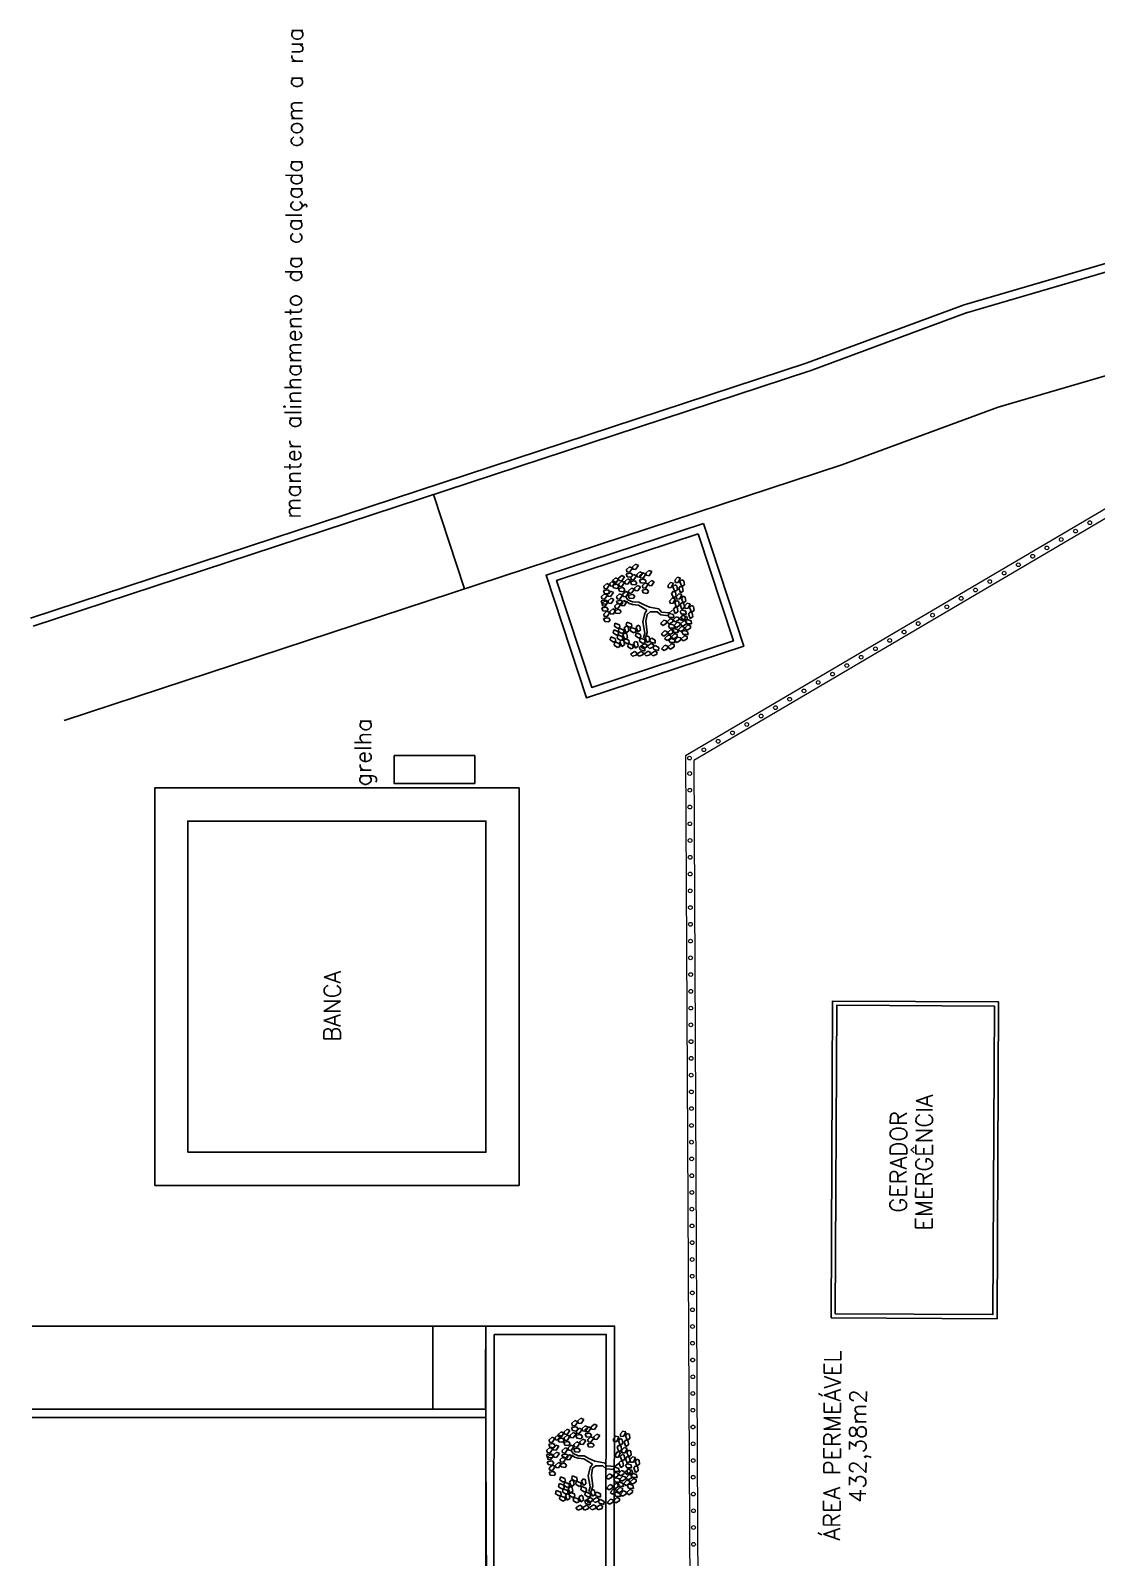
# Model space of a CAD drawing. Extents: x -1057 to 3416, y -340 to 4111.
# Drawn here: x -318.08 to -305.21, y 300.47 to 318.91 of the extents above; entities that cross this region are included whole.
import ezdxf
from ezdxf.enums import TextEntityAlignment as Align

# ---------------------------------------------------------------- set-up
doc = ezdxf.new("R2010")
doc.units = 0
doc.header["$LTSCALE"] = 50
for name, pattern in [('CONTINU', [0]), ('DGN Style 1', [0.003115, 5.18318e-06, -0.00311]), ('HIDDEN', [9.525, 6.35, -3.175])]:
    doc.linetypes.add(name, pattern=pattern)
doc.layers.add('0.1', color=8, linetype='Continuous', lineweight=13)
doc.layers.add('Margem A3', color=8, linetype='DGN Style 1', lineweight=0)
doc.layers.add('OK', color=96, linetype='Continuous')
doc.layers.add('viewport', color=7, linetype='Continuous', plot=False)
doc.styles.add('80X50', font='romans.shx')
doc.styles.get("Standard").update_dxf_attribs({"font": 'romans.shx'})

# ---------------------------------------------------------------- blocks, each defined once
blk = doc.blocks.new('ÁREA')
for p in [(0.00005, 0.00376), (0, 0)]:
    blk.add_attdef('COMPARTIMENTO', text='', height=0.0025).set_placement(p, align=Align.CENTER)
at = {"color": 1}
for p in [(-0.00005, -0.00376), (-0.0001, -0.00752)]:
    blk.add_attdef('ÁREA', text='', height=0.002, dxfattribs=at).set_placement(p, align=Align.CENTER)
blk = doc.blocks.new('L', base_point=(1.368, 0.591))
at = {"color": 3, "lineweight": -2}
for p, q in [((1.275, 0.567), (1.306, 0.592)), ((1.281, 0.65), (1.312, 0.675)), ((1.294, 0.6), (1.281, 0.65)), ((1.322, 0.591), (1.294, 0.6)), ((1.306, 0.592), (1.336, 0.538)), ((1.312, 0.675), (1.342, 0.621)), ((1.342, 0.621), (1.322, 0.591)), ((1.288, 0.517), (1.275, 0.567)), ((1.317, 0.508), (1.288, 0.517)), ((1.336, 0.538), (1.317, 0.508)), ((1.337, 0.489), (1.356, 0.548)), ((1.376, 0.484), (1.337, 0.489)), ((1.356, 0.548), (1.391, 0.554)), ((1.404, 0.527), (1.376, 0.484)), ((1.391, 0.554), (1.404, 0.527))]:
    blk.add_line(p, q, dxfattribs=at)
blk = doc.blocks.new('Árvore-13')
at = {"color": 3}
for p, q in [((0.405, 0.537), (0.484, 0.659)), ((0.484, 0.659), (0.572, 0.715)), ((0.502, 0.509), (0.633, 0.668)), ((0.572, 0.715), (0.607, 0.819)), ((0.633, 0.668), (0.782, 0.715)), ((-0.795, 0.302), (-0.961, 0.415)), ((-0.795, 0.406), (-0.953, 0.499)), ((-0.357, 0.349), (-0.795, 0.406)), ((-0.366, 0.227), (-0.795, 0.302)), ((-0.129, 0.105), (-0.366, 0.227)), ((-0.068, 0.19), (-0.357, 0.349)), ((-0.068, -0.036), (-0.129, 0.105)), ((0.029, 0.068), (-0.068, 0.19)), ((0.029, 0.068), (0.318, 0.331)), ((0.116, -0.055), (0.283, 0.133)), ((0.283, 0.133), (0.423, 0.284)), ((0.318, 0.331), (0.405, 0.537)), ((0.423, 0.284), (0.502, 0.509)), ((-0.296, -0.392), (-0.418, -0.693)), ((-0.199, -0.449), (-0.313, -0.74)), ((-0.147, -0.299), (-0.296, -0.392)), ((-0.05, -0.383), (-0.199, -0.449)), ((-0.068, -0.036), (-0.147, -0.299)), ((0.116, -0.055), (-0.05, -0.383)), ((-0.313, -0.74), (-0.243, -0.89))]:
    blk.add_line(p, q, dxfattribs=at)
at = {"color": 3, "xscale": 3.048, "yscale": 3.048, "zscale": 3.048}
for p, rotation in [((-0.716, 1.448), 295.0165150851705), ((0.169, 1.448), 190.1248425347958), ((-1.303, 0.884), 347.8021081598379), ((-0.926, 0.959), 295.0165150851705), ((-0.488, 1.26), 295.0165150851705), ((-0.252, 1.138), 295.0165150851705), ((0.353, 0.95), 190.1248425347958), ((0.581, 1.401), 190.1248425347958), ((0.852, 1.344), 190.1248425347958), ((1.211, 1.147), 190.1248425347958), ((-1.443, 0.368), 347.8021081598379), ((-1.128, 0.415), 347.8021081598379), ((-0.848, 0.462), 295.0165150851705), ((-0.348, 0.687), 295.0165150851705), ((0.677, 0.781), 190.1248425347958), ((0.765, 0.274), 190.1248425347958), ((1.124, 0.565), 190.1248425347958), ((1.317, 0.753), 190.1248425347958), ((0.8, -0.299), 190.1248425347958), ((1.203, -0.317), 190.1248425347958), ((1.246, 0.039), 190.1248425347958), ((1.579, 0.114), 190.1248425347958), ((-0.103, -0.899), 66.16076666471405), ((-0.015, -1.19), 66.16076666471405), ((0.502, -1.003), 66.16076666471405), ((0.616, -1.322), 66.16076666471405), ((-0.453, -1.397), 66.16076666471405)]:
    blk.add_blockref('L', p, dxfattribs=dict(at, rotation=rotation))
for p in [(-1.391, -0.308), (-1.049, -0.533), (-0.848, -0.449), (-0.445, -0.543), (-1.233, -0.881), (-0.874, -1.134), (-0.672, -1.021), (-0.453, -1.04)]:
    blk.add_blockref('L', p, dxfattribs=at)

msp = doc.modelspace()

# ---------------------------------------------------------------- linework, layer by layer
at = {"layer": '0.1', "color": 8}
for p, q in [((-303.783, 313.907), (-310.17, 310.149)), ((-303.752, 313.81), (-310.07, 310.092)), ((-310.17, 310.149), (-310.005, 277.912)), ((-310.07, 310.092), (-309.906, 278.012))]:
    msp.add_line(p, q, dxfattribs=at)
at = {"layer": '0.1', "color": 8, "linetype": 'CONTINU', "lineweight": -2}
for points in [[(-308.411, 303.361), (-308.393, 307.186), (-306.39, 307.177), (-306.408, 303.351)], [(-308.361, 303.411), (-308.343, 307.136), (-306.44, 307.127), (-306.458, 303.401)]]:
    msp.add_lwpolyline(points, close=True, dxfattribs=at)
at = {"layer": '0.1', "color": 8}
for centre in [(-305.288, 312.964), (-305.633, 312.761), (-305.461, 312.862), (-305.978, 312.558), (-305.806, 312.659), (-306.323, 312.355), (-306.151, 312.456), (-306.496, 312.253), (-306.841, 312.05), (-306.668, 312.151), (-307.186, 311.847), (-307.014, 311.948), (-307.531, 311.644), (-307.359, 311.745), (-307.876, 311.441), (-307.704, 311.542), (-308.049, 311.339), (-308.394, 311.136), (-308.222, 311.238), (-308.739, 310.933), (-308.567, 311.035), (-309.084, 310.73), (-308.912, 310.832), (-309.43, 310.527), (-309.257, 310.629), (-309.775, 310.324), (-309.602, 310.425), (-309.947, 310.222), (-310.12, 310.121), (-310.119, 309.935), (-310.118, 309.733), (-310.117, 309.53), (-310.116, 309.328), (-310.115, 309.126), (-310.114, 308.923), (-310.113, 308.721), (-310.112, 308.518), (-310.111, 308.316), (-310.11, 308.114), (-310.109, 307.911), (-310.108, 307.709), (-310.107, 307.507), (-310.106, 307.304), (-310.105, 307.102), (-310.104, 306.9), (-310.103, 306.697), (-310.102, 306.495), (-310.101, 306.292), (-310.099, 306.09), (-310.098, 305.888), (-310.097, 305.685), (-310.096, 305.483), (-310.095, 305.281), (-310.094, 305.078), (-310.093, 304.876), (-310.092, 304.674), (-310.091, 304.471), (-310.09, 304.269), (-310.089, 304.066), (-310.088, 303.864), (-310.087, 303.662), (-310.086, 303.459), (-310.085, 303.257), (-310.084, 303.055), (-310.083, 302.852), (-310.082, 302.65), (-310.081, 302.448), (-310.08, 302.245), (-310.079, 302.043), (-310.078, 301.841), (-310.077, 301.638), (-310.076, 301.436), (-310.075, 301.233), (-310.074, 301.031), (-310.073, 300.829), (-310.072, 300.626)]:
    msp.add_circle(centre, 0.0225, dxfattribs=at)
at = {"layer": 'Margem A3', "color": 7, "linetype": 'CONTINU', "lineweight": -2}
for p, q in [((-306.804, 315.596), (-302.342, 316.899)), ((-306.776, 315.5), (-302.328, 316.799)), ((-308.711, 314.889), (-306.804, 315.596)), ((-306.396, 314.361), (-302.071, 315.624)), ((-308.677, 314.795), (-306.769, 315.502)), ((-318.078, 311.811), (-308.711, 314.889)), ((-318.047, 311.716), (-308.68, 314.794)), ((-308.283, 313.661), (-306.396, 314.361)), ((-317.672, 310.576), (-308.283, 313.661)), ((-312.579, 303.259), (-318.057, 303.259)), ((-312.586, 302.706), (-312.579, 303.259)), ((-312.539, 292.163), (-312.586, 302.712)), ((-312.579, 302.259), (-318.057, 302.259)), ((-312.579, 302.159), (-318.057, 302.159))]:
    msp.add_line(p, q, dxfattribs=at)
for points in [[(-309.953, 312.955), (-309.466, 311.473), (-311.366, 310.848), (-311.853, 312.33), (-309.953, 312.955)], [(-310.017, 312.828), (-309.592, 311.536), (-311.302, 310.974), (-311.727, 312.267), (-310.017, 312.828)], [(-312.579, 303.259), (-311.026, 303.262), (-311.029, 300.057), (-312.582, 300.054), (-312.579, 303.259)], [(-312.478, 303.159), (-311.126, 303.162), (-311.13, 300.157), (-312.482, 300.154), (-312.478, 303.159)]]:
    msp.add_lwpolyline(points, dxfattribs=at)
for points in [[(-313.688, 310.152), (-312.714, 310.152), (-312.714, 309.816), (-313.688, 309.816)], [(-316.579, 304.961), (-312.179, 304.961), (-312.179, 309.761), (-316.579, 309.761)], [(-316.179, 305.361), (-312.579, 305.361), (-312.579, 309.361), (-316.179, 309.361)]]:
    msp.add_lwpolyline(points, close=True, dxfattribs=at)
at = {"layer": 'viewport', "color": 7, "linetype": 'CONTINU', "lineweight": -2}
for p, q in [((-312.838, 312.165), (-313.212, 313.305)), ((-313.221, 302.259), (-313.221, 303.259))]:
    msp.add_line(p, q, dxfattribs=at)

# ---------------------------------------------------------------- block references
at = {"layer": '0.1', "color": 8}
ref = msp.add_blockref('ÁREA', (-307.564, 305.244), dxfattribs=dict(at, xscale=133.3333333333332, yscale=133.3333333333332, zscale=133.3333333333332, rotation=89.72328202081573))
ref.add_attrib('COMPARTIMENTO', 'GERADOR', dxfattribs={"layer": '0', "color": 1, "height": 0.2, "rotation": 89.7233}).set_placement((-307.499, 305.244), align=Align.CENTER)
ref.add_attrib('ÁREA', 'EMERGÊNCIA', dxfattribs={"layer": '0', "color": 1, "height": 0.2, "rotation": 89.7233}).set_placement((-307.189, 305.237), align=Align.CENTER)
ref = msp.add_blockref('ÁREA', (-308.364, 301.819), dxfattribs=dict(at, xscale=133.3333333333332, yscale=133.3333333333332, zscale=133.3333333333332, rotation=89.72328202081573))
ref.add_attrib('COMPARTIMENTO', 'ÁREA PERMEÁVEL', dxfattribs={"layer": '0', "color": 1, "height": 0.2, "rotation": 89.7233}).set_placement((-308.299, 301.819), align=Align.CENTER)
ref.add_attrib('ÁREA', '432,38m2', dxfattribs={"layer": '0', "color": 1, "height": 0.2, "rotation": 89.7233}).set_placement((-307.989, 301.812), align=Align.CENTER)
at = {"layer": 'OK', "color": 3, "linetype": 'HIDDEN', "xscale": 0.3107660917594164, "yscale": 0.3107660917594164, "zscale": 0.3107660917594164, "rotation": 106.5717532991235}
for p in [(-310.612, 311.903), (-311.271, 301.592)]:
    msp.add_blockref('Árvore-13', p, dxfattribs=at)

# ---------------------------------------------------------------- texts
at = {"layer": '0.1', "color": 7, "style": '80X50'}
for s, p in [('manter alinhamento da calçada com a rua', (-314.818, 313.01)), ('grelha', (-313.967, 309.778)), ('BANCA', (-314.337, 306.696))]:
    msp.add_text(s, height=0.2, rotation=89.7233, dxfattribs=at).set_placement(p)

doc.saveas('drawing.dxf')
